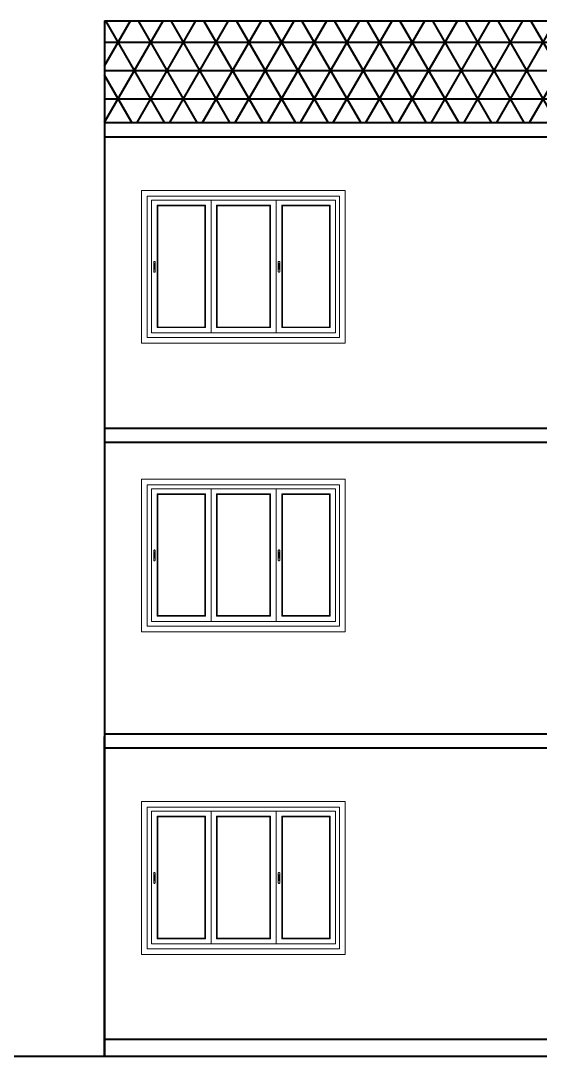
# Model space of a CAD drawing. Header units: inches. Extents: x 141029 to 166402, y -23568 to -18036.
# Drawn here: x 150513 to 150696.5, y -22522 to -22156 of the extents above; entities that cross this region are included whole.
import ezdxf

# ---------------------------------------------------------------- set-up
doc = ezdxf.new("R2010")
doc.units = ezdxf.units.IN
doc.header["$LTSCALE"] = 0.5
doc.header["$MEASUREMENT"] = 0
for name, color, linetype, lineweight in [('PARAPET', 50, 'Continuous', 13), ('wall', 1, 'Continuous', 40), ('window', 4, 'Continuous', 13)]:
    doc.layers.add(name, color=color, linetype=linetype, lineweight=lineweight)

msp = doc.modelspace()

# ---------------------------------------------------------------- hatches: boundary and pattern name
at = {"layer": 'wall'}
h = msp.add_hatch(dxfattribs=at)
h.set_pattern_fill('NET3', color=256, scale=80, style=0)
h.set_pattern_definition([(0, (-4973.4, -313.568), (0, 10), []), (60, (-4973.4, -313.568), (-8.66025404, 5), []), (120, (-4973.4, -313.568), (-8.66025404, -5), [])])
h.paths.add_polyline_path([(150868.65, -22191.97), (150868.65, -22155.97), (150542.65, -22155.97), (150542.65, -22191.97)])

# ---------------------------------------------------------------- linework, layer by layer
at = {"layer": 'PARAPET'}
for p, q in [((150570.95, -22215.97), (150555.65, -22215.97)), ((150555.65, -22215.97), (150555.65, -22229.2)), ((150610.98, -22215.97), (150570.95, -22215.97)), ((150627.65, -22215.97), (150610.98, -22215.97)), ((150627.65, -22229.2), (150627.65, -22215.97)), ((150557.65, -22217.97), (150557.65, -22229.2)), ((150570.95, -22217.97), (150557.65, -22217.97)), ((150610.98, -22217.97), (150570.95, -22217.97)), ((150625.65, -22217.97), (150610.98, -22217.97)), ((150625.65, -22229.2), (150625.65, -22217.97)), ((150555.65, -22229.2), (150555.65, -22253.16)), ((150557.65, -22229.2), (150557.65, -22253.16)), ((150625.65, -22253.16), (150625.65, -22229.2)), ((150627.65, -22253.16), (150627.65, -22229.2)), ((150555.65, -22253.16), (150555.65, -22269.97)), ((150557.65, -22253.16), (150557.65, -22267.97)), ((150625.65, -22267.97), (150625.65, -22253.16)), ((150627.65, -22269.97), (150627.65, -22253.16)), ((150555.65, -22269.97), (150570.95, -22269.97)), ((150557.65, -22267.97), (150570.95, -22267.97)), ((150570.95, -22267.97), (150610.98, -22267.97)), ((150570.95, -22269.97), (150610.98, -22269.97)), ((150610.98, -22267.97), (150625.65, -22267.97)), ((150610.98, -22269.97), (150627.65, -22269.97)), ((150570.95, -22317.97), (150555.65, -22317.97)), ((150555.65, -22317.97), (150555.65, -22331.2)), ((150610.98, -22317.97), (150570.95, -22317.97)), ((150627.65, -22317.97), (150610.98, -22317.97)), ((150627.65, -22331.2), (150627.65, -22317.97)), ((150557.65, -22319.97), (150557.65, -22331.2)), ((150570.95, -22319.97), (150557.65, -22319.97)), ((150610.98, -22319.97), (150570.95, -22319.97)), ((150625.65, -22319.97), (150610.98, -22319.97)), ((150625.65, -22331.2), (150625.65, -22319.97)), ((150555.65, -22331.2), (150555.65, -22355.16)), ((150557.65, -22331.2), (150557.65, -22355.16)), ((150625.65, -22355.16), (150625.65, -22331.2)), ((150627.65, -22355.16), (150627.65, -22331.2)), ((150555.65, -22355.16), (150555.65, -22371.97)), ((150557.65, -22355.16), (150557.65, -22369.97)), ((150625.65, -22369.97), (150625.65, -22355.16)), ((150627.65, -22371.97), (150627.65, -22355.16)), ((150555.65, -22371.97), (150570.95, -22371.97)), ((150557.65, -22369.97), (150570.95, -22369.97)), ((150570.95, -22369.97), (150610.98, -22369.97)), ((150570.95, -22371.97), (150610.98, -22371.97)), ((150610.98, -22369.97), (150625.65, -22369.97)), ((150610.98, -22371.97), (150627.65, -22371.97)), ((150570.95, -22431.97), (150555.65, -22431.97)), ((150555.65, -22431.97), (150555.65, -22445.2)), ((150610.98, -22431.97), (150570.95, -22431.97)), ((150627.65, -22431.97), (150610.98, -22431.97)), ((150627.65, -22445.2), (150627.65, -22431.97)), ((150557.65, -22433.97), (150557.65, -22445.2)), ((150570.95, -22433.97), (150557.65, -22433.97)), ((150610.98, -22433.97), (150570.95, -22433.97)), ((150625.65, -22433.97), (150610.98, -22433.97)), ((150625.65, -22445.2), (150625.65, -22433.97)), ((150555.65, -22445.2), (150555.65, -22469.16)), ((150557.65, -22445.2), (150557.65, -22469.16)), ((150625.65, -22469.16), (150625.65, -22445.2)), ((150627.65, -22469.16), (150627.65, -22445.2)), ((150555.65, -22469.16), (150555.65, -22485.97)), ((150557.65, -22469.16), (150557.65, -22483.97)), ((150625.65, -22483.97), (150625.65, -22469.16)), ((150627.65, -22485.97), (150627.65, -22469.16)), ((150555.65, -22485.97), (150570.95, -22485.97)), ((150557.65, -22483.97), (150570.95, -22483.97)), ((150570.95, -22483.97), (150610.98, -22483.97)), ((150570.95, -22485.97), (150610.98, -22485.97)), ((150610.98, -22483.97), (150625.65, -22483.97)), ((150610.98, -22485.97), (150627.65, -22485.97))]:
    msp.add_line(p, q, dxfattribs=at)
at = {"layer": 'wall'}
for p, q in [((150542.65, -22155.97), (150542.65, -22521.97)), ((150542.65, -22155.97), (150868.65, -22155.97)), ((150542.65, -22191.97), (150868.65, -22191.97)), ((150542.65, -22196.97), (150868.65, -22196.97)), ((150542.65, -22299.97), (150910.65, -22299.97)), ((150542.65, -22304.97), (150910.65, -22304.97)), ((150542.65, -22407.97), (150907.65, -22407.97)), ((150542.65, -22521.97), (150542.65, -22408.97)), ((150542.65, -22412.97), (150907.65, -22412.97)), ((150542.65, -22515.97), (150889.65, -22515.97)), ((150542.65, -22515.97), (150542.65, -22521.97)), ((150513.04, -22521.97), (150923.91, -22521.97))]:
    msp.add_line(p, q, dxfattribs=at)
msp.add_xline((165204.7, -22521.97), (1, 0), dxfattribs=at)
at = {"layer": 'window'}
for p, q in [((150559.26, -22229.2), (150559.26, -22219.36)), ((150570.95, -22219.36), (150559.26, -22219.36)), ((150610.98, -22219.36), (150570.95, -22219.36)), ((150580.26, -22219.36), (150580.26, -22229.2)), ((150603.26, -22219.36), (150603.26, -22229.2)), ((150624.26, -22219.36), (150610.98, -22219.36)), ((150624.26, -22219.36), (150624.26, -22229.2)), ((150561.22, -22229.2), (150561.22, -22221.16)), ((150561.22, -22221.16), (150570.95, -22221.16)), ((150561.47, -22221.39), (150561.22, -22221.16)), ((150561.47, -22229.2), (150561.47, -22221.39)), ((150570.95, -22221.39), (150561.47, -22221.39)), ((150570.95, -22221.16), (150578.3, -22221.16)), ((150578.05, -22221.39), (150570.95, -22221.39)), ((150578.05, -22221.39), (150578.3, -22221.16)), ((150578.05, -22221.39), (150578.05, -22229.2)), ((150578.3, -22221.16), (150578.3, -22229.2)), ((150601.3, -22221.16), (150582.22, -22221.16)), ((150582.22, -22221.16), (150582.22, -22229.2)), ((150582.47, -22221.39), (150582.22, -22221.16)), ((150582.47, -22221.39), (150582.47, -22229.2)), ((150582.47, -22221.39), (150601.05, -22221.39)), ((150601.05, -22221.39), (150601.3, -22221.16)), ((150601.05, -22229.2), (150601.05, -22221.39)), ((150601.3, -22229.2), (150601.3, -22221.16)), ((150605.22, -22229.2), (150605.22, -22221.16)), ((150605.22, -22221.16), (150610.98, -22221.16)), ((150605.47, -22221.39), (150605.22, -22221.16)), ((150605.47, -22229.2), (150605.47, -22221.39)), ((150610.98, -22221.39), (150605.47, -22221.39)), ((150610.98, -22221.16), (150622.3, -22221.16)), ((150622.05, -22221.39), (150610.98, -22221.39)), ((150622.05, -22221.39), (150622.3, -22221.16)), ((150622.05, -22221.39), (150622.05, -22229.2)), ((150622.3, -22221.16), (150622.3, -22229.2)), ((150559.26, -22253.16), (150559.26, -22229.2)), ((150561.22, -22253.16), (150561.22, -22229.2)), ((150561.47, -22253.16), (150561.47, -22229.2)), ((150578.05, -22229.2), (150578.05, -22253.16)), ((150578.3, -22229.2), (150578.3, -22253.16)), ((150580.26, -22229.2), (150580.26, -22253.16)), ((150582.22, -22229.2), (150582.22, -22253.16)), ((150582.47, -22229.2), (150582.47, -22253.16)), ((150601.05, -22253.16), (150601.05, -22229.2)), ((150601.3, -22253.16), (150601.3, -22229.2)), ((150603.26, -22229.2), (150603.26, -22253.16)), ((150605.22, -22253.16), (150605.22, -22229.2)), ((150605.47, -22253.16), (150605.47, -22229.2)), ((150622.05, -22229.2), (150622.05, -22253.16)), ((150622.3, -22229.2), (150622.3, -22253.16)), ((150624.26, -22229.2), (150624.26, -22253.16)), ((150559.99, -22241.21), (150560, -22241.17)), ((150559.99, -22241.24), (150560, -22241.17)), ((150559.99, -22241.24), (150559.99, -22241.21)), ((150559.99, -22244.63), (150559.99, -22241.24)), ((150560, -22241.17), (150560.02, -22241.14)), ((150560.02, -22241.14), (150560.04, -22241.11)), ((150560.07, -22241.08), (150560.04, -22241.11)), ((150560.1, -22241.06), (150560.07, -22241.08)), ((150560.1, -22241.06), (150560.13, -22241.04)), ((150560.17, -22241.03), (150560.13, -22241.04)), ((150560.21, -22241.02), (150560.17, -22241.03)), ((150560.2, -22241.82), (150560.17, -22241.83)), ((150560.23, -22241.81), (150560.2, -22241.82)), ((150560.26, -22241.02), (150560.21, -22241.02)), ((150560.26, -22241.81), (150560.23, -22241.81)), ((150560.3, -22241.02), (150560.26, -22241.02)), ((150560.28, -22241.81), (150560.26, -22241.81)), ((150560.31, -22241.82), (150560.28, -22241.81)), ((150560.3, -22241.02), (150560.34, -22241.03)), ((150560.34, -22241.83), (150560.31, -22241.82)), ((150560.34, -22241.03), (150560.38, -22241.04)), ((150560.38, -22241.04), (150560.42, -22241.06)), ((150560.42, -22241.06), (150560.45, -22241.08)), ((150560.45, -22241.08), (150560.47, -22241.11)), ((150560.5, -22241.14), (150560.47, -22241.11)), ((150560.51, -22241.17), (150560.5, -22241.14)), ((150560.52, -22241.21), (150560.51, -22241.17)), ((150560.52, -22241.21), (150560.53, -22241.24)), ((150560.53, -22241.24), (150560.53, -22244.63)), ((150603.99, -22241.21), (150604, -22241.17)), ((150603.99, -22241.24), (150604, -22241.17)), ((150603.99, -22241.24), (150603.99, -22241.21)), ((150603.99, -22244.63), (150603.99, -22241.24)), ((150604, -22241.17), (150604.02, -22241.14)), ((150604.02, -22241.14), (150604.04, -22241.11)), ((150604.07, -22241.08), (150604.04, -22241.11)), ((150604.1, -22241.06), (150604.07, -22241.08)), ((150604.1, -22241.06), (150604.13, -22241.04)), ((150604.17, -22241.03), (150604.13, -22241.04)), ((150604.21, -22241.02), (150604.17, -22241.03)), ((150604.2, -22241.82), (150604.17, -22241.83)), ((150604.23, -22241.81), (150604.2, -22241.82)), ((150604.26, -22241.02), (150604.21, -22241.02)), ((150604.26, -22241.81), (150604.23, -22241.81)), ((150604.3, -22241.02), (150604.26, -22241.02)), ((150604.28, -22241.81), (150604.26, -22241.81)), ((150604.31, -22241.82), (150604.28, -22241.81)), ((150604.3, -22241.02), (150604.34, -22241.03)), ((150604.34, -22241.83), (150604.31, -22241.82)), ((150604.34, -22241.03), (150604.38, -22241.04)), ((150604.38, -22241.04), (150604.42, -22241.06)), ((150604.42, -22241.06), (150604.45, -22241.08)), ((150604.45, -22241.08), (150604.47, -22241.11)), ((150604.5, -22241.14), (150604.47, -22241.11)), ((150604.51, -22241.17), (150604.5, -22241.14)), ((150604.52, -22241.21), (150604.51, -22241.17)), ((150604.52, -22241.21), (150604.53, -22241.24)), ((150604.53, -22241.24), (150604.53, -22244.63)), ((150559.99, -22244.67), (150559.99, -22244.63)), ((150560, -22244.7), (150559.99, -22244.67)), ((150560, -22244.7), (150560.02, -22244.73)), ((150560.02, -22244.73), (150560.04, -22244.76)), ((150560.04, -22244.76), (150560.07, -22244.79)), ((150560.08, -22241.93), (150560.07, -22241.96)), ((150560.07, -22241.96), (150560.07, -22243.66)), ((150560.08, -22243.69), (150560.07, -22243.66)), ((150560.1, -22244.81), (150560.07, -22244.79)), ((150560.09, -22241.89), (150560.08, -22241.91)), ((150560.08, -22241.91), (150560.08, -22241.93)), ((150560.08, -22243.71), (150560.08, -22243.69)), ((150560.09, -22243.73), (150560.08, -22243.71)), ((150560.11, -22241.87), (150560.09, -22241.89)), ((150560.11, -22243.75), (150560.09, -22243.73)), ((150560.13, -22244.83), (150560.1, -22244.81)), ((150560.13, -22241.85), (150560.11, -22241.87)), ((150560.13, -22243.77), (150560.11, -22243.75)), ((150560.15, -22241.84), (150560.13, -22241.85)), ((150560.15, -22243.79), (150560.13, -22243.77)), ((150560.13, -22244.83), (150560.17, -22244.84)), ((150560.17, -22241.83), (150560.15, -22241.84)), ((150560.17, -22243.8), (150560.15, -22243.79)), ((150560.2, -22243.81), (150560.17, -22243.8)), ((150560.21, -22244.85), (150560.17, -22244.84)), ((150560.23, -22243.81), (150560.2, -22243.81)), ((150560.26, -22244.85), (150560.21, -22244.85)), ((150560.26, -22243.81), (150560.23, -22243.81)), ((150560.28, -22243.81), (150560.26, -22243.81)), ((150560.26, -22244.85), (150560.3, -22244.85)), ((150560.31, -22243.81), (150560.28, -22243.81)), ((150560.3, -22244.85), (150560.34, -22244.84)), ((150560.34, -22243.8), (150560.31, -22243.81)), ((150560.36, -22241.84), (150560.34, -22241.83)), ((150560.36, -22243.79), (150560.34, -22243.8)), ((150560.38, -22244.83), (150560.34, -22244.84)), ((150560.38, -22241.85), (150560.36, -22241.84)), ((150560.38, -22243.77), (150560.36, -22243.79)), ((150560.4, -22241.87), (150560.38, -22241.85)), ((150560.4, -22243.75), (150560.38, -22243.77)), ((150560.42, -22244.81), (150560.38, -22244.83)), ((150560.42, -22241.89), (150560.4, -22241.87)), ((150560.42, -22243.73), (150560.4, -22243.75)), ((150560.43, -22241.91), (150560.42, -22241.89)), ((150560.43, -22243.71), (150560.42, -22243.73)), ((150560.42, -22244.81), (150560.45, -22244.79)), ((150560.44, -22241.93), (150560.43, -22241.91)), ((150560.44, -22243.69), (150560.43, -22243.71)), ((150560.44, -22241.96), (150560.44, -22241.93)), ((150560.44, -22243.66), (150560.44, -22241.96)), ((150560.44, -22243.66), (150560.44, -22243.69)), ((150560.45, -22244.79), (150560.47, -22244.76)), ((150560.47, -22244.76), (150560.5, -22244.73)), ((150560.51, -22244.7), (150560.5, -22244.73)), ((150560.53, -22244.63), (150560.51, -22244.7)), ((150560.52, -22244.67), (150560.51, -22244.7)), ((150560.52, -22244.67), (150560.53, -22244.63)), ((150603.99, -22244.67), (150603.99, -22244.63)), ((150604, -22244.7), (150603.99, -22244.67)), ((150604, -22244.7), (150604.02, -22244.73)), ((150604.02, -22244.73), (150604.04, -22244.76)), ((150604.04, -22244.76), (150604.07, -22244.79)), ((150604.08, -22241.93), (150604.07, -22241.96)), ((150604.07, -22241.96), (150604.07, -22243.66)), ((150604.08, -22243.69), (150604.07, -22243.66)), ((150604.1, -22244.81), (150604.07, -22244.79)), ((150604.09, -22241.89), (150604.08, -22241.91)), ((150604.08, -22241.91), (150604.08, -22241.93)), ((150604.08, -22243.71), (150604.08, -22243.69)), ((150604.09, -22243.73), (150604.08, -22243.71)), ((150604.11, -22241.87), (150604.09, -22241.89)), ((150604.11, -22243.75), (150604.09, -22243.73)), ((150604.13, -22244.83), (150604.1, -22244.81)), ((150604.13, -22241.85), (150604.11, -22241.87)), ((150604.13, -22243.77), (150604.11, -22243.75)), ((150604.15, -22241.84), (150604.13, -22241.85)), ((150604.15, -22243.79), (150604.13, -22243.77)), ((150604.13, -22244.83), (150604.17, -22244.84)), ((150604.17, -22241.83), (150604.15, -22241.84)), ((150604.17, -22243.8), (150604.15, -22243.79)), ((150604.2, -22243.81), (150604.17, -22243.8)), ((150604.21, -22244.85), (150604.17, -22244.84)), ((150604.23, -22243.81), (150604.2, -22243.81)), ((150604.26, -22244.85), (150604.21, -22244.85)), ((150604.26, -22243.81), (150604.23, -22243.81)), ((150604.28, -22243.81), (150604.26, -22243.81)), ((150604.26, -22244.85), (150604.3, -22244.85)), ((150604.31, -22243.81), (150604.28, -22243.81)), ((150604.3, -22244.85), (150604.34, -22244.84)), ((150604.34, -22243.8), (150604.31, -22243.81)), ((150604.36, -22241.84), (150604.34, -22241.83)), ((150604.36, -22243.79), (150604.34, -22243.8)), ((150604.38, -22244.83), (150604.34, -22244.84)), ((150604.38, -22241.85), (150604.36, -22241.84)), ((150604.38, -22243.77), (150604.36, -22243.79)), ((150604.4, -22241.87), (150604.38, -22241.85)), ((150604.4, -22243.75), (150604.38, -22243.77)), ((150604.42, -22244.81), (150604.38, -22244.83)), ((150604.42, -22241.89), (150604.4, -22241.87)), ((150604.42, -22243.73), (150604.4, -22243.75)), ((150604.43, -22241.91), (150604.42, -22241.89)), ((150604.43, -22243.71), (150604.42, -22243.73)), ((150604.42, -22244.81), (150604.45, -22244.79)), ((150604.44, -22241.93), (150604.43, -22241.91)), ((150604.44, -22243.69), (150604.43, -22243.71)), ((150604.44, -22241.96), (150604.44, -22241.93)), ((150604.44, -22243.66), (150604.44, -22241.96)), ((150604.44, -22243.66), (150604.44, -22243.69)), ((150604.45, -22244.79), (150604.47, -22244.76)), ((150604.47, -22244.76), (150604.5, -22244.73)), ((150604.51, -22244.7), (150604.5, -22244.73)), ((150604.53, -22244.63), (150604.51, -22244.7)), ((150604.52, -22244.67), (150604.51, -22244.7)), ((150604.52, -22244.67), (150604.53, -22244.63)), ((150559.26, -22266.25), (150559.26, -22253.16)), ((150561.22, -22264.45), (150561.22, -22253.16)), ((150561.47, -22264.23), (150561.47, -22253.16)), ((150578.05, -22253.16), (150578.05, -22264.23)), ((150578.3, -22253.16), (150578.3, -22264.45)), ((150580.26, -22253.16), (150580.26, -22266.25)), ((150582.22, -22253.16), (150582.22, -22264.45)), ((150582.47, -22253.16), (150582.47, -22264.23)), ((150601.05, -22264.23), (150601.05, -22253.16)), ((150601.3, -22264.45), (150601.3, -22253.16)), ((150603.26, -22253.16), (150603.26, -22266.25)), ((150605.22, -22264.45), (150605.22, -22253.16)), ((150605.47, -22264.23), (150605.47, -22253.16)), ((150622.05, -22253.16), (150622.05, -22264.23)), ((150622.3, -22253.16), (150622.3, -22264.45)), ((150624.26, -22253.16), (150624.26, -22266.25)), ((150559.26, -22266.25), (150570.95, -22266.25)), ((150561.22, -22264.45), (150561.47, -22264.23)), ((150570.95, -22264.45), (150561.22, -22264.45)), ((150570.95, -22264.23), (150561.47, -22264.23)), ((150578.05, -22264.23), (150570.95, -22264.23)), ((150578.3, -22264.45), (150570.95, -22264.45)), ((150570.95, -22266.25), (150580.26, -22266.25)), ((150578.05, -22264.23), (150578.3, -22264.45)), ((150603.26, -22266.25), (150580.26, -22266.25)), ((150582.47, -22264.23), (150582.22, -22264.45)), ((150582.22, -22264.45), (150601.3, -22264.45)), ((150582.47, -22264.23), (150601.05, -22264.23)), ((150601.3, -22264.45), (150601.05, -22264.23)), ((150603.26, -22266.25), (150610.98, -22266.25)), ((150605.22, -22264.45), (150605.47, -22264.23)), ((150610.98, -22264.45), (150605.22, -22264.45)), ((150610.98, -22264.23), (150605.47, -22264.23)), ((150622.05, -22264.23), (150610.98, -22264.23)), ((150622.3, -22264.45), (150610.98, -22264.45)), ((150610.98, -22266.25), (150624.26, -22266.25)), ((150622.05, -22264.23), (150622.3, -22264.45)), ((150559.26, -22331.2), (150559.26, -22321.36)), ((150570.95, -22321.36), (150559.26, -22321.36)), ((150610.98, -22321.36), (150570.95, -22321.36)), ((150580.26, -22321.36), (150580.26, -22331.2)), ((150603.26, -22321.36), (150603.26, -22331.2)), ((150624.26, -22321.36), (150610.98, -22321.36)), ((150624.26, -22321.36), (150624.26, -22331.2)), ((150561.22, -22331.2), (150561.22, -22323.16)), ((150561.22, -22323.16), (150570.95, -22323.16)), ((150561.47, -22323.39), (150561.22, -22323.16)), ((150561.47, -22331.2), (150561.47, -22323.39)), ((150570.95, -22323.39), (150561.47, -22323.39)), ((150570.95, -22323.16), (150578.3, -22323.16)), ((150578.05, -22323.39), (150570.95, -22323.39)), ((150578.05, -22323.39), (150578.3, -22323.16)), ((150578.05, -22323.39), (150578.05, -22331.2)), ((150578.3, -22323.16), (150578.3, -22331.2)), ((150601.3, -22323.16), (150582.22, -22323.16)), ((150582.22, -22323.16), (150582.22, -22331.2)), ((150582.47, -22323.39), (150582.22, -22323.16)), ((150582.47, -22323.39), (150582.47, -22331.2)), ((150582.47, -22323.39), (150601.05, -22323.39)), ((150601.05, -22323.39), (150601.3, -22323.16)), ((150601.05, -22331.2), (150601.05, -22323.39)), ((150601.3, -22331.2), (150601.3, -22323.16)), ((150605.22, -22331.2), (150605.22, -22323.16)), ((150605.22, -22323.16), (150610.98, -22323.16)), ((150605.47, -22323.39), (150605.22, -22323.16)), ((150605.47, -22331.2), (150605.47, -22323.39)), ((150610.98, -22323.39), (150605.47, -22323.39)), ((150610.98, -22323.16), (150622.3, -22323.16)), ((150622.05, -22323.39), (150610.98, -22323.39)), ((150622.05, -22323.39), (150622.3, -22323.16)), ((150622.05, -22323.39), (150622.05, -22331.2)), ((150622.3, -22323.16), (150622.3, -22331.2)), ((150559.26, -22355.16), (150559.26, -22331.2)), ((150561.22, -22355.16), (150561.22, -22331.2)), ((150561.47, -22355.16), (150561.47, -22331.2)), ((150578.05, -22331.2), (150578.05, -22355.16)), ((150578.3, -22331.2), (150578.3, -22355.16)), ((150580.26, -22331.2), (150580.26, -22355.16)), ((150582.22, -22331.2), (150582.22, -22355.16)), ((150582.47, -22331.2), (150582.47, -22355.16)), ((150601.05, -22355.16), (150601.05, -22331.2)), ((150601.3, -22355.16), (150601.3, -22331.2)), ((150603.26, -22331.2), (150603.26, -22355.16)), ((150605.22, -22355.16), (150605.22, -22331.2)), ((150605.47, -22355.16), (150605.47, -22331.2)), ((150622.05, -22331.2), (150622.05, -22355.16)), ((150622.3, -22331.2), (150622.3, -22355.16)), ((150624.26, -22331.2), (150624.26, -22355.16)), ((150559.99, -22343.21), (150560, -22343.17)), ((150559.99, -22343.24), (150560, -22343.17)), ((150559.99, -22343.24), (150559.99, -22343.21)), ((150559.99, -22346.63), (150559.99, -22343.24)), ((150560, -22343.17), (150560.02, -22343.14)), ((150560.02, -22343.14), (150560.04, -22343.11)), ((150560.07, -22343.08), (150560.04, -22343.11)), ((150560.1, -22343.06), (150560.07, -22343.08)), ((150560.08, -22343.93), (150560.07, -22343.96)), ((150560.07, -22343.96), (150560.07, -22345.66)), ((150560.09, -22343.89), (150560.08, -22343.91)), ((150560.08, -22343.91), (150560.08, -22343.93)), ((150560.11, -22343.87), (150560.09, -22343.89)), ((150560.1, -22343.06), (150560.13, -22343.04)), ((150560.13, -22343.85), (150560.11, -22343.87)), ((150560.17, -22343.03), (150560.13, -22343.04)), ((150560.15, -22343.84), (150560.13, -22343.85)), ((150560.17, -22343.83), (150560.15, -22343.84)), ((150560.21, -22343.02), (150560.17, -22343.03)), ((150560.2, -22343.82), (150560.17, -22343.83)), ((150560.23, -22343.81), (150560.2, -22343.82)), ((150560.26, -22343.02), (150560.21, -22343.02)), ((150560.26, -22343.81), (150560.23, -22343.81)), ((150560.3, -22343.02), (150560.26, -22343.02)), ((150560.28, -22343.81), (150560.26, -22343.81)), ((150560.31, -22343.82), (150560.28, -22343.81)), ((150560.3, -22343.02), (150560.34, -22343.03)), ((150560.34, -22343.83), (150560.31, -22343.82)), ((150560.34, -22343.03), (150560.38, -22343.04)), ((150560.36, -22343.84), (150560.34, -22343.83)), ((150560.38, -22343.85), (150560.36, -22343.84)), ((150560.38, -22343.04), (150560.42, -22343.06)), ((150560.4, -22343.87), (150560.38, -22343.85)), ((150560.42, -22343.89), (150560.4, -22343.87)), ((150560.42, -22343.06), (150560.45, -22343.08)), ((150560.43, -22343.91), (150560.42, -22343.89)), ((150560.44, -22343.93), (150560.43, -22343.91)), ((150560.44, -22343.96), (150560.44, -22343.93)), ((150560.44, -22345.66), (150560.44, -22343.96)), ((150560.45, -22343.08), (150560.47, -22343.11)), ((150560.5, -22343.14), (150560.47, -22343.11)), ((150560.51, -22343.17), (150560.5, -22343.14)), ((150560.52, -22343.21), (150560.51, -22343.17)), ((150560.52, -22343.21), (150560.53, -22343.24)), ((150560.53, -22343.24), (150560.53, -22346.63)), ((150603.99, -22343.21), (150604, -22343.17)), ((150603.99, -22343.24), (150604, -22343.17)), ((150603.99, -22343.24), (150603.99, -22343.21)), ((150603.99, -22346.63), (150603.99, -22343.24)), ((150604, -22343.17), (150604.02, -22343.14)), ((150604.02, -22343.14), (150604.04, -22343.11)), ((150604.07, -22343.08), (150604.04, -22343.11)), ((150604.1, -22343.06), (150604.07, -22343.08)), ((150604.08, -22343.93), (150604.07, -22343.96)), ((150604.07, -22343.96), (150604.07, -22345.66)), ((150604.09, -22343.89), (150604.08, -22343.91)), ((150604.08, -22343.91), (150604.08, -22343.93)), ((150604.11, -22343.87), (150604.09, -22343.89)), ((150604.1, -22343.06), (150604.13, -22343.04)), ((150604.13, -22343.85), (150604.11, -22343.87)), ((150604.17, -22343.03), (150604.13, -22343.04)), ((150604.15, -22343.84), (150604.13, -22343.85)), ((150604.17, -22343.83), (150604.15, -22343.84)), ((150604.21, -22343.02), (150604.17, -22343.03)), ((150604.2, -22343.82), (150604.17, -22343.83)), ((150604.23, -22343.81), (150604.2, -22343.82)), ((150604.26, -22343.02), (150604.21, -22343.02)), ((150604.26, -22343.81), (150604.23, -22343.81)), ((150604.3, -22343.02), (150604.26, -22343.02)), ((150604.28, -22343.81), (150604.26, -22343.81)), ((150604.31, -22343.82), (150604.28, -22343.81)), ((150604.3, -22343.02), (150604.34, -22343.03)), ((150604.34, -22343.83), (150604.31, -22343.82)), ((150604.34, -22343.03), (150604.38, -22343.04)), ((150604.36, -22343.84), (150604.34, -22343.83)), ((150604.38, -22343.85), (150604.36, -22343.84)), ((150604.38, -22343.04), (150604.42, -22343.06)), ((150604.4, -22343.87), (150604.38, -22343.85)), ((150604.42, -22343.89), (150604.4, -22343.87)), ((150604.42, -22343.06), (150604.45, -22343.08)), ((150604.43, -22343.91), (150604.42, -22343.89)), ((150604.44, -22343.93), (150604.43, -22343.91)), ((150604.44, -22343.96), (150604.44, -22343.93)), ((150604.44, -22345.66), (150604.44, -22343.96)), ((150604.45, -22343.08), (150604.47, -22343.11)), ((150604.5, -22343.14), (150604.47, -22343.11)), ((150604.51, -22343.17), (150604.5, -22343.14)), ((150604.52, -22343.21), (150604.51, -22343.17)), ((150604.52, -22343.21), (150604.53, -22343.24)), ((150604.53, -22343.24), (150604.53, -22346.63)), ((150559.99, -22346.67), (150559.99, -22346.63)), ((150560, -22346.7), (150559.99, -22346.67)), ((150560, -22346.7), (150560.02, -22346.73)), ((150560.02, -22346.73), (150560.04, -22346.76)), ((150560.04, -22346.76), (150560.07, -22346.79)), ((150560.08, -22345.69), (150560.07, -22345.66)), ((150560.1, -22346.81), (150560.07, -22346.79)), ((150560.08, -22345.71), (150560.08, -22345.69)), ((150560.09, -22345.73), (150560.08, -22345.71)), ((150560.11, -22345.75), (150560.09, -22345.73)), ((150560.13, -22346.83), (150560.1, -22346.81)), ((150560.13, -22345.77), (150560.11, -22345.75)), ((150560.15, -22345.79), (150560.13, -22345.77)), ((150560.13, -22346.83), (150560.17, -22346.84)), ((150560.17, -22345.8), (150560.15, -22345.79)), ((150560.2, -22345.81), (150560.17, -22345.8)), ((150560.21, -22346.85), (150560.17, -22346.84)), ((150560.23, -22345.81), (150560.2, -22345.81)), ((150560.26, -22346.85), (150560.21, -22346.85)), ((150560.26, -22345.81), (150560.23, -22345.81)), ((150560.28, -22345.81), (150560.26, -22345.81)), ((150560.26, -22346.85), (150560.3, -22346.85)), ((150560.31, -22345.81), (150560.28, -22345.81)), ((150560.3, -22346.85), (150560.34, -22346.84)), ((150560.34, -22345.8), (150560.31, -22345.81)), ((150560.36, -22345.79), (150560.34, -22345.8)), ((150560.38, -22346.83), (150560.34, -22346.84)), ((150560.38, -22345.77), (150560.36, -22345.79)), ((150560.4, -22345.75), (150560.38, -22345.77)), ((150560.42, -22346.81), (150560.38, -22346.83)), ((150560.42, -22345.73), (150560.4, -22345.75)), ((150560.43, -22345.71), (150560.42, -22345.73)), ((150560.42, -22346.81), (150560.45, -22346.79)), ((150560.44, -22345.69), (150560.43, -22345.71)), ((150560.44, -22345.66), (150560.44, -22345.69)), ((150560.45, -22346.79), (150560.47, -22346.76)), ((150560.47, -22346.76), (150560.5, -22346.73)), ((150560.51, -22346.7), (150560.5, -22346.73)), ((150560.53, -22346.63), (150560.51, -22346.7)), ((150560.52, -22346.67), (150560.51, -22346.7)), ((150560.52, -22346.67), (150560.53, -22346.63)), ((150603.99, -22346.67), (150603.99, -22346.63)), ((150604, -22346.7), (150603.99, -22346.67)), ((150604, -22346.7), (150604.02, -22346.73)), ((150604.02, -22346.73), (150604.04, -22346.76)), ((150604.04, -22346.76), (150604.07, -22346.79)), ((150604.08, -22345.69), (150604.07, -22345.66)), ((150604.1, -22346.81), (150604.07, -22346.79)), ((150604.08, -22345.71), (150604.08, -22345.69)), ((150604.09, -22345.73), (150604.08, -22345.71)), ((150604.11, -22345.75), (150604.09, -22345.73)), ((150604.13, -22346.83), (150604.1, -22346.81)), ((150604.13, -22345.77), (150604.11, -22345.75)), ((150604.15, -22345.79), (150604.13, -22345.77)), ((150604.13, -22346.83), (150604.17, -22346.84)), ((150604.17, -22345.8), (150604.15, -22345.79)), ((150604.2, -22345.81), (150604.17, -22345.8)), ((150604.21, -22346.85), (150604.17, -22346.84)), ((150604.23, -22345.81), (150604.2, -22345.81)), ((150604.26, -22346.85), (150604.21, -22346.85)), ((150604.26, -22345.81), (150604.23, -22345.81)), ((150604.28, -22345.81), (150604.26, -22345.81)), ((150604.26, -22346.85), (150604.3, -22346.85)), ((150604.31, -22345.81), (150604.28, -22345.81)), ((150604.3, -22346.85), (150604.34, -22346.84)), ((150604.34, -22345.8), (150604.31, -22345.81)), ((150604.36, -22345.79), (150604.34, -22345.8)), ((150604.38, -22346.83), (150604.34, -22346.84)), ((150604.38, -22345.77), (150604.36, -22345.79)), ((150604.4, -22345.75), (150604.38, -22345.77)), ((150604.42, -22346.81), (150604.38, -22346.83)), ((150604.42, -22345.73), (150604.4, -22345.75)), ((150604.43, -22345.71), (150604.42, -22345.73)), ((150604.42, -22346.81), (150604.45, -22346.79)), ((150604.44, -22345.69), (150604.43, -22345.71)), ((150604.44, -22345.66), (150604.44, -22345.69)), ((150604.45, -22346.79), (150604.47, -22346.76)), ((150604.47, -22346.76), (150604.5, -22346.73)), ((150604.51, -22346.7), (150604.5, -22346.73)), ((150604.53, -22346.63), (150604.51, -22346.7)), ((150604.52, -22346.67), (150604.51, -22346.7)), ((150604.52, -22346.67), (150604.53, -22346.63)), ((150559.26, -22368.25), (150559.26, -22355.16)), ((150561.22, -22366.45), (150561.22, -22355.16)), ((150561.47, -22366.23), (150561.47, -22355.16)), ((150578.05, -22355.16), (150578.05, -22366.23)), ((150578.3, -22355.16), (150578.3, -22366.45)), ((150580.26, -22355.16), (150580.26, -22368.25)), ((150582.22, -22355.16), (150582.22, -22366.45)), ((150582.47, -22355.16), (150582.47, -22366.23)), ((150601.05, -22366.23), (150601.05, -22355.16)), ((150601.3, -22366.45), (150601.3, -22355.16)), ((150603.26, -22355.16), (150603.26, -22368.25)), ((150605.22, -22366.45), (150605.22, -22355.16)), ((150605.47, -22366.23), (150605.47, -22355.16)), ((150622.05, -22355.16), (150622.05, -22366.23)), ((150622.3, -22355.16), (150622.3, -22366.45)), ((150624.26, -22355.16), (150624.26, -22368.25)), ((150561.22, -22366.45), (150561.47, -22366.23)), ((150570.95, -22366.23), (150561.47, -22366.23)), ((150578.05, -22366.23), (150570.95, -22366.23)), ((150578.05, -22366.23), (150578.3, -22366.45)), ((150582.47, -22366.23), (150582.22, -22366.45)), ((150582.47, -22366.23), (150601.05, -22366.23)), ((150601.3, -22366.45), (150601.05, -22366.23)), ((150605.22, -22366.45), (150605.47, -22366.23)), ((150610.98, -22366.23), (150605.47, -22366.23)), ((150622.05, -22366.23), (150610.98, -22366.23)), ((150622.05, -22366.23), (150622.3, -22366.45)), ((150559.26, -22368.25), (150570.95, -22368.25)), ((150570.95, -22366.45), (150561.22, -22366.45)), ((150578.3, -22366.45), (150570.95, -22366.45)), ((150570.95, -22368.25), (150580.26, -22368.25)), ((150603.26, -22368.25), (150580.26, -22368.25)), ((150582.22, -22366.45), (150601.3, -22366.45)), ((150603.26, -22368.25), (150610.98, -22368.25)), ((150610.98, -22366.45), (150605.22, -22366.45)), ((150622.3, -22366.45), (150610.98, -22366.45)), ((150610.98, -22368.25), (150624.26, -22368.25)), ((150559.26, -22445.2), (150559.26, -22435.36)), ((150570.95, -22435.36), (150559.26, -22435.36)), ((150610.98, -22435.36), (150570.95, -22435.36)), ((150580.26, -22435.36), (150580.26, -22445.2)), ((150603.26, -22435.36), (150603.26, -22445.2)), ((150624.26, -22435.36), (150610.98, -22435.36)), ((150624.26, -22435.36), (150624.26, -22445.2)), ((150561.22, -22445.2), (150561.22, -22437.16)), ((150561.22, -22437.16), (150570.95, -22437.16)), ((150561.47, -22437.39), (150561.22, -22437.16)), ((150561.47, -22445.2), (150561.47, -22437.39)), ((150570.95, -22437.39), (150561.47, -22437.39)), ((150570.95, -22437.16), (150578.3, -22437.16)), ((150578.05, -22437.39), (150570.95, -22437.39)), ((150578.05, -22437.39), (150578.3, -22437.16)), ((150578.05, -22437.39), (150578.05, -22445.2)), ((150578.3, -22437.16), (150578.3, -22445.2)), ((150601.3, -22437.16), (150582.22, -22437.16)), ((150582.22, -22437.16), (150582.22, -22445.2)), ((150582.47, -22437.39), (150582.22, -22437.16)), ((150582.47, -22437.39), (150582.47, -22445.2)), ((150582.47, -22437.39), (150601.05, -22437.39)), ((150601.05, -22437.39), (150601.3, -22437.16)), ((150601.05, -22445.2), (150601.05, -22437.39)), ((150601.3, -22445.2), (150601.3, -22437.16)), ((150605.22, -22445.2), (150605.22, -22437.16)), ((150605.22, -22437.16), (150610.98, -22437.16)), ((150605.47, -22437.39), (150605.22, -22437.16)), ((150605.47, -22445.2), (150605.47, -22437.39)), ((150610.98, -22437.39), (150605.47, -22437.39)), ((150610.98, -22437.16), (150622.3, -22437.16)), ((150622.05, -22437.39), (150610.98, -22437.39)), ((150622.05, -22437.39), (150622.3, -22437.16)), ((150622.05, -22437.39), (150622.05, -22445.2)), ((150622.3, -22437.16), (150622.3, -22445.2)), ((150559.26, -22469.16), (150559.26, -22445.2)), ((150561.22, -22469.16), (150561.22, -22445.2)), ((150561.47, -22469.16), (150561.47, -22445.2)), ((150578.05, -22445.2), (150578.05, -22469.16)), ((150578.3, -22445.2), (150578.3, -22469.16)), ((150580.26, -22445.2), (150580.26, -22469.16)), ((150582.22, -22445.2), (150582.22, -22469.16)), ((150582.47, -22445.2), (150582.47, -22469.16)), ((150601.05, -22469.16), (150601.05, -22445.2)), ((150601.3, -22469.16), (150601.3, -22445.2)), ((150603.26, -22445.2), (150603.26, -22469.16)), ((150605.22, -22469.16), (150605.22, -22445.2)), ((150605.47, -22469.16), (150605.47, -22445.2)), ((150622.05, -22445.2), (150622.05, -22469.16)), ((150622.3, -22445.2), (150622.3, -22469.16)), ((150624.26, -22445.2), (150624.26, -22469.16)), ((150559.99, -22457.21), (150560, -22457.17)), ((150559.99, -22457.24), (150560, -22457.17)), ((150559.99, -22457.24), (150559.99, -22457.21)), ((150559.99, -22460.63), (150559.99, -22457.24)), ((150560, -22457.17), (150560.02, -22457.14)), ((150560.02, -22457.14), (150560.04, -22457.11)), ((150560.07, -22457.08), (150560.04, -22457.11)), ((150560.1, -22457.06), (150560.07, -22457.08)), ((150560.1, -22457.06), (150560.13, -22457.04)), ((150560.17, -22457.03), (150560.13, -22457.04)), ((150560.21, -22457.02), (150560.17, -22457.03)), ((150560.26, -22457.02), (150560.21, -22457.02)), ((150560.3, -22457.02), (150560.26, -22457.02)), ((150560.3, -22457.02), (150560.34, -22457.03)), ((150560.34, -22457.03), (150560.38, -22457.04)), ((150560.38, -22457.04), (150560.42, -22457.06)), ((150560.42, -22457.06), (150560.45, -22457.08)), ((150560.45, -22457.08), (150560.47, -22457.11)), ((150560.5, -22457.14), (150560.47, -22457.11)), ((150560.51, -22457.17), (150560.5, -22457.14)), ((150560.52, -22457.21), (150560.51, -22457.17)), ((150560.52, -22457.21), (150560.53, -22457.24)), ((150560.53, -22457.24), (150560.53, -22460.63)), ((150603.99, -22457.21), (150604, -22457.17)), ((150603.99, -22457.24), (150604, -22457.17)), ((150603.99, -22457.24), (150603.99, -22457.21)), ((150603.99, -22460.63), (150603.99, -22457.24)), ((150604, -22457.17), (150604.02, -22457.14)), ((150604.02, -22457.14), (150604.04, -22457.11)), ((150604.07, -22457.08), (150604.04, -22457.11)), ((150604.1, -22457.06), (150604.07, -22457.08)), ((150604.1, -22457.06), (150604.13, -22457.04)), ((150604.17, -22457.03), (150604.13, -22457.04)), ((150604.21, -22457.02), (150604.17, -22457.03)), ((150604.26, -22457.02), (150604.21, -22457.02)), ((150604.3, -22457.02), (150604.26, -22457.02)), ((150604.3, -22457.02), (150604.34, -22457.03)), ((150604.34, -22457.03), (150604.38, -22457.04)), ((150604.38, -22457.04), (150604.42, -22457.06)), ((150604.42, -22457.06), (150604.45, -22457.08)), ((150604.45, -22457.08), (150604.47, -22457.11)), ((150604.5, -22457.14), (150604.47, -22457.11)), ((150604.51, -22457.17), (150604.5, -22457.14)), ((150604.52, -22457.21), (150604.51, -22457.17)), ((150604.52, -22457.21), (150604.53, -22457.24)), ((150604.53, -22457.24), (150604.53, -22460.63)), ((150559.99, -22460.67), (150559.99, -22460.63)), ((150560, -22460.7), (150559.99, -22460.67)), ((150560, -22460.7), (150560.02, -22460.73)), ((150560.02, -22460.73), (150560.04, -22460.76)), ((150560.04, -22460.76), (150560.07, -22460.79)), ((150560.08, -22457.93), (150560.07, -22457.96)), ((150560.07, -22457.96), (150560.07, -22459.66)), ((150560.08, -22459.69), (150560.07, -22459.66)), ((150560.1, -22460.81), (150560.07, -22460.79)), ((150560.09, -22457.89), (150560.08, -22457.91)), ((150560.08, -22457.91), (150560.08, -22457.93)), ((150560.08, -22459.71), (150560.08, -22459.69)), ((150560.09, -22459.73), (150560.08, -22459.71)), ((150560.11, -22457.87), (150560.09, -22457.89)), ((150560.11, -22459.75), (150560.09, -22459.73)), ((150560.13, -22460.83), (150560.1, -22460.81)), ((150560.13, -22457.85), (150560.11, -22457.87)), ((150560.13, -22459.77), (150560.11, -22459.75)), ((150560.15, -22457.84), (150560.13, -22457.85)), ((150560.15, -22459.79), (150560.13, -22459.77)), ((150560.13, -22460.83), (150560.17, -22460.84)), ((150560.17, -22457.83), (150560.15, -22457.84)), ((150560.17, -22459.8), (150560.15, -22459.79)), ((150560.2, -22457.82), (150560.17, -22457.83)), ((150560.2, -22459.81), (150560.17, -22459.8)), ((150560.21, -22460.85), (150560.17, -22460.84)), ((150560.23, -22457.81), (150560.2, -22457.82)), ((150560.23, -22459.81), (150560.2, -22459.81)), ((150560.26, -22460.85), (150560.21, -22460.85)), ((150560.26, -22457.81), (150560.23, -22457.81)), ((150560.26, -22459.81), (150560.23, -22459.81)), ((150560.28, -22457.81), (150560.26, -22457.81)), ((150560.28, -22459.81), (150560.26, -22459.81)), ((150560.26, -22460.85), (150560.3, -22460.85)), ((150560.31, -22457.82), (150560.28, -22457.81)), ((150560.31, -22459.81), (150560.28, -22459.81)), ((150560.3, -22460.85), (150560.34, -22460.84)), ((150560.34, -22457.83), (150560.31, -22457.82)), ((150560.34, -22459.8), (150560.31, -22459.81)), ((150560.36, -22457.84), (150560.34, -22457.83)), ((150560.36, -22459.79), (150560.34, -22459.8)), ((150560.38, -22460.83), (150560.34, -22460.84)), ((150560.38, -22457.85), (150560.36, -22457.84)), ((150560.38, -22459.77), (150560.36, -22459.79)), ((150560.4, -22457.87), (150560.38, -22457.85)), ((150560.4, -22459.75), (150560.38, -22459.77)), ((150560.42, -22460.81), (150560.38, -22460.83)), ((150560.42, -22457.89), (150560.4, -22457.87)), ((150560.42, -22459.73), (150560.4, -22459.75)), ((150560.43, -22457.91), (150560.42, -22457.89)), ((150560.43, -22459.71), (150560.42, -22459.73)), ((150560.42, -22460.81), (150560.45, -22460.79)), ((150560.44, -22457.93), (150560.43, -22457.91)), ((150560.44, -22459.69), (150560.43, -22459.71)), ((150560.44, -22457.96), (150560.44, -22457.93)), ((150560.44, -22459.66), (150560.44, -22457.96)), ((150560.44, -22459.66), (150560.44, -22459.69)), ((150560.45, -22460.79), (150560.47, -22460.76)), ((150560.47, -22460.76), (150560.5, -22460.73)), ((150560.51, -22460.7), (150560.5, -22460.73)), ((150560.53, -22460.63), (150560.51, -22460.7)), ((150560.52, -22460.67), (150560.51, -22460.7)), ((150560.52, -22460.67), (150560.53, -22460.63)), ((150603.99, -22460.67), (150603.99, -22460.63)), ((150604, -22460.7), (150603.99, -22460.67)), ((150604, -22460.7), (150604.02, -22460.73)), ((150604.02, -22460.73), (150604.04, -22460.76)), ((150604.04, -22460.76), (150604.07, -22460.79)), ((150604.08, -22457.93), (150604.07, -22457.96)), ((150604.07, -22457.96), (150604.07, -22459.66)), ((150604.08, -22459.69), (150604.07, -22459.66)), ((150604.1, -22460.81), (150604.07, -22460.79)), ((150604.09, -22457.89), (150604.08, -22457.91)), ((150604.08, -22457.91), (150604.08, -22457.93)), ((150604.08, -22459.71), (150604.08, -22459.69)), ((150604.09, -22459.73), (150604.08, -22459.71)), ((150604.11, -22457.87), (150604.09, -22457.89)), ((150604.11, -22459.75), (150604.09, -22459.73)), ((150604.13, -22460.83), (150604.1, -22460.81)), ((150604.13, -22457.85), (150604.11, -22457.87)), ((150604.13, -22459.77), (150604.11, -22459.75)), ((150604.15, -22457.84), (150604.13, -22457.85)), ((150604.15, -22459.79), (150604.13, -22459.77)), ((150604.13, -22460.83), (150604.17, -22460.84)), ((150604.17, -22457.83), (150604.15, -22457.84)), ((150604.17, -22459.8), (150604.15, -22459.79)), ((150604.2, -22457.82), (150604.17, -22457.83)), ((150604.2, -22459.81), (150604.17, -22459.8)), ((150604.21, -22460.85), (150604.17, -22460.84)), ((150604.23, -22457.81), (150604.2, -22457.82)), ((150604.23, -22459.81), (150604.2, -22459.81)), ((150604.26, -22460.85), (150604.21, -22460.85)), ((150604.26, -22457.81), (150604.23, -22457.81)), ((150604.26, -22459.81), (150604.23, -22459.81)), ((150604.28, -22457.81), (150604.26, -22457.81)), ((150604.28, -22459.81), (150604.26, -22459.81)), ((150604.26, -22460.85), (150604.3, -22460.85)), ((150604.31, -22457.82), (150604.28, -22457.81)), ((150604.31, -22459.81), (150604.28, -22459.81)), ((150604.3, -22460.85), (150604.34, -22460.84)), ((150604.34, -22457.83), (150604.31, -22457.82)), ((150604.34, -22459.8), (150604.31, -22459.81)), ((150604.36, -22457.84), (150604.34, -22457.83)), ((150604.36, -22459.79), (150604.34, -22459.8)), ((150604.38, -22460.83), (150604.34, -22460.84)), ((150604.38, -22457.85), (150604.36, -22457.84)), ((150604.38, -22459.77), (150604.36, -22459.79)), ((150604.4, -22457.87), (150604.38, -22457.85)), ((150604.4, -22459.75), (150604.38, -22459.77)), ((150604.42, -22460.81), (150604.38, -22460.83)), ((150604.42, -22457.89), (150604.4, -22457.87)), ((150604.42, -22459.73), (150604.4, -22459.75)), ((150604.43, -22457.91), (150604.42, -22457.89)), ((150604.43, -22459.71), (150604.42, -22459.73)), ((150604.42, -22460.81), (150604.45, -22460.79)), ((150604.44, -22457.93), (150604.43, -22457.91)), ((150604.44, -22459.69), (150604.43, -22459.71)), ((150604.44, -22457.96), (150604.44, -22457.93)), ((150604.44, -22459.66), (150604.44, -22457.96)), ((150604.44, -22459.66), (150604.44, -22459.69)), ((150604.45, -22460.79), (150604.47, -22460.76)), ((150604.47, -22460.76), (150604.5, -22460.73)), ((150604.51, -22460.7), (150604.5, -22460.73)), ((150604.53, -22460.63), (150604.51, -22460.7)), ((150604.52, -22460.67), (150604.51, -22460.7)), ((150604.52, -22460.67), (150604.53, -22460.63)), ((150559.26, -22482.25), (150559.26, -22469.16)), ((150561.22, -22480.45), (150561.22, -22469.16)), ((150561.47, -22480.23), (150561.47, -22469.16)), ((150578.05, -22469.16), (150578.05, -22480.23)), ((150578.3, -22469.16), (150578.3, -22480.45)), ((150580.26, -22469.16), (150580.26, -22482.25)), ((150582.22, -22469.16), (150582.22, -22480.45)), ((150582.47, -22469.16), (150582.47, -22480.23)), ((150601.05, -22480.23), (150601.05, -22469.16)), ((150601.3, -22480.45), (150601.3, -22469.16)), ((150603.26, -22469.16), (150603.26, -22482.25)), ((150605.22, -22480.45), (150605.22, -22469.16)), ((150605.47, -22480.23), (150605.47, -22469.16)), ((150622.05, -22469.16), (150622.05, -22480.23)), ((150622.3, -22469.16), (150622.3, -22480.45)), ((150624.26, -22469.16), (150624.26, -22482.25)), ((150559.26, -22482.25), (150570.95, -22482.25)), ((150561.22, -22480.45), (150561.47, -22480.23)), ((150570.95, -22480.45), (150561.22, -22480.45)), ((150570.95, -22480.23), (150561.47, -22480.23)), ((150578.05, -22480.23), (150570.95, -22480.23)), ((150578.3, -22480.45), (150570.95, -22480.45)), ((150570.95, -22482.25), (150580.26, -22482.25)), ((150578.05, -22480.23), (150578.3, -22480.45)), ((150603.26, -22482.25), (150580.26, -22482.25)), ((150582.47, -22480.23), (150582.22, -22480.45)), ((150582.22, -22480.45), (150601.3, -22480.45)), ((150582.47, -22480.23), (150601.05, -22480.23)), ((150601.3, -22480.45), (150601.05, -22480.23)), ((150603.26, -22482.25), (150610.98, -22482.25)), ((150605.22, -22480.45), (150605.47, -22480.23)), ((150610.98, -22480.45), (150605.22, -22480.45)), ((150610.98, -22480.23), (150605.47, -22480.23)), ((150622.05, -22480.23), (150610.98, -22480.23)), ((150622.3, -22480.45), (150610.98, -22480.45)), ((150610.98, -22482.25), (150624.26, -22482.25)), ((150622.05, -22480.23), (150622.3, -22480.45))]:
    msp.add_line(p, q, dxfattribs=at)

doc.saveas('drawing.dxf')
